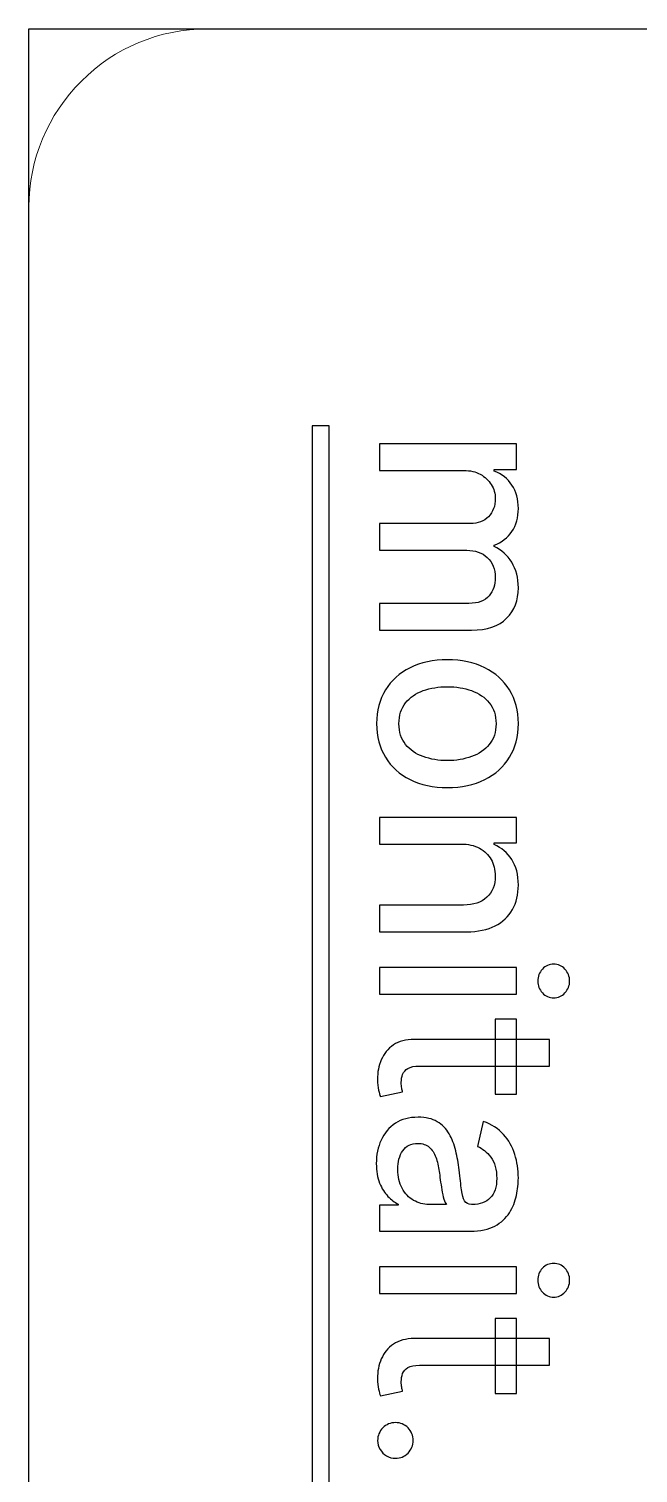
# Model space of a CAD drawing. Header units: millimetres. Extents: x -18 to 18, y -61 to 61.
# Drawn here: x -18.5 to -13.38, y 48.84 to 61 of the extents above; entities that cross this region are included whole.
import ezdxf

# ---------------------------------------------------------------- set-up
doc = ezdxf.new("R2010")
doc.units = ezdxf.units.MM
doc.header["$MEASUREMENT"] = 0
doc.layers.add('Layer 1', color=7, linetype='Continuous')

msp = doc.modelspace()

# ---------------------------------------------------------------- linework, layer by layer
at = {"layer": 'Layer 1', "color": 2}
msp.add_open_spline([(18.4995, 61.0002), (18.4995, 61.0002), (-18.4996, 61.0002), (-18.4996, 61.0002), (-18.4996, 61.0002), (-18.4996, 61.0002), (-18.4996, -61.0002), (-18.4996, -61.0002), (-18.4996, -61.0002), (-18.4996, -61.0002), (18.4995, -61.0002), (18.4995, -61.0002), (18.4995, -61.0002), (18.4995, -61.0002), (18.4995, 61.0002), (18.4995, 61.0002)], degree=3, knots=[0, 0, 0, 0, 0.2, 0.2, 0.2, 0.2, 0.4, 0.4, 0.4, 0.4, 0.6, 0.6, 0.6, 0.6, 1, 1, 1, 1], dxfattribs=at)
at = {"layer": 'Layer 1', "lineweight": 5}
msp.add_open_spline([(-17.0003, 61.0002), (-17.3989, 61.0002), (-17.7799, 60.8415), (-18.0585, 60.5593), (-18.0585, 60.5593), (-18.3408, 60.2806), (-18.4996, 59.8995), (-18.4996, 59.5009)], degree=3, knots=[0, 0, 0, 0, 0.3333333, 0.3333333, 0.3333333, 0.3333333, 1, 1, 1, 1], dxfattribs=at)
for points in [[(7.6729, 61.0002), (7.6729, 61.0002), (-17.0003, 61.0002), (-17.0003, 61.0002)], [(-18.4996, 59.5009), (-18.4996, 59.5009), (-18.4996, -59.4974), (-18.4996, -59.4974)]]:
    msp.add_open_spline(points, degree=3, dxfattribs=at)
at = {"layer": 'Layer 1'}
for points, knots in [([(-15.9728, 57.6578), (-15.9728, 57.6578), (-15.9728, 44.4669), (-15.9728, 44.4669), (-15.9728, 44.4669), (-15.9728, 44.4669), (-16.1171, 44.4669), (-16.1171, 44.4669), (-16.1171, 44.4669), (-16.1171, 44.4669), (-16.1171, 57.6578), (-16.1171, 57.6578), (-16.1171, 57.6578), (-16.1171, 57.6578), (-15.9728, 57.6578), (-15.9728, 57.6578)], [0, 0, 0, 0, 0.2, 0.2, 0.2, 0.2, 0.4, 0.4, 0.4, 0.4, 0.6, 0.6, 0.6, 0.6, 1, 1, 1, 1]), ([(-15.5519, 57.5067), (-15.5519, 57.5067), (-14.3973, 57.5067), (-14.3973, 57.5067), (-14.3973, 57.5067), (-14.3973, 57.5067), (-14.3973, 57.291), (-14.3973, 57.291), (-14.3973, 57.291), (-14.3973, 57.291), (-14.5853, 57.291), (-14.5853, 57.291), (-14.5853, 57.291), (-14.5853, 57.291), (-14.5853, 57.2767), (-14.5853, 57.2767), (-14.5853, 57.2767), (-14.5217, 57.2526), (-14.472, 57.2133), (-14.4365, 57.1587), (-14.4365, 57.1587), (-14.4004, 57.1041), (-14.3824, 57.0387), (-14.3824, 56.9626), (-14.3824, 56.9626), (-14.3824, 56.8854), (-14.4004, 56.8207), (-14.4365, 56.7686), (-14.4365, 56.7686), (-14.4725, 56.7159), (-14.5221, 56.6771), (-14.5853, 56.6521), (-14.5853, 56.6521), (-14.5853, 56.6521), (-14.5853, 56.6401), (-14.5853, 56.6401), (-14.5853, 56.6401), (-14.5236, 56.6125), (-14.4745, 56.5686), (-14.438, 56.5086), (-14.438, 56.5086), (-14.4009, 56.4485), (-14.3824, 56.3767), (-14.3824, 56.2935), (-14.3824, 56.2935), (-14.3824, 56.1889), (-14.4152, 56.1034), (-14.4808, 56.0373), (-14.4808, 56.0373), (-14.5465, 55.9706), (-14.6455, 55.9373), (-14.7777, 55.9373), (-14.7777, 55.9373), (-14.7777, 55.9373), (-15.5519, 55.9373), (-15.5519, 55.9373), (-15.5519, 55.9373), (-15.5519, 55.9373), (-15.5519, 56.1621), (-15.5519, 56.1621), (-15.5519, 56.1621), (-15.5519, 56.1621), (-14.7988, 56.1621), (-14.7988, 56.1621), (-14.7988, 56.1621), (-14.7207, 56.1621), (-14.664, 56.1833), (-14.6289, 56.2259), (-14.6289, 56.2259), (-14.5939, 56.2685), (-14.5763, 56.3194), (-14.5763, 56.3785), (-14.5763, 56.3785), (-14.5763, 56.4517), (-14.5988, 56.5086), (-14.6439, 56.5491), (-14.6439, 56.5491), (-14.6885, 56.5897), (-14.7459, 56.6101), (-14.816, 56.6101), (-14.816, 56.6101), (-14.816, 56.6101), (-15.5519, 56.6101), (-15.5519, 56.6101), (-15.5519, 56.6101), (-15.5519, 56.6101), (-15.5519, 56.8339), (-15.5519, 56.8339), (-15.5519, 56.8339), (-15.5519, 56.8339), (-14.7845, 56.8339), (-14.7845, 56.8339), (-14.7845, 56.8339), (-14.7219, 56.8339), (-14.6715, 56.8535), (-14.6335, 56.8926), (-14.6335, 56.8926), (-14.5953, 56.9317), (-14.5763, 56.9826), (-14.5763, 57.0451), (-14.5763, 57.0451), (-14.5763, 57.0878), (-14.5876, 57.1271), (-14.6101, 57.1631), (-14.6101, 57.1631), (-14.6321, 57.1987), (-14.6629, 57.2277), (-14.7025, 57.2497), (-14.7025, 57.2497), (-14.7421, 57.2711), (-14.788, 57.2819), (-14.8401, 57.2819), (-14.8401, 57.2819), (-14.8401, 57.2819), (-15.5519, 57.2819), (-15.5519, 57.2819), (-15.5519, 57.2819), (-15.5519, 57.2819), (-15.5519, 57.5067), (-15.5519, 57.5067)], [0, 0, 0, 0, 0.0322581, 0.0322581, 0.0322581, 0.0322581, 0.0645161, 0.0645161, 0.0645161, 0.0645161, 0.0967742, 0.0967742, 0.0967742, 0.0967742, 0.1290323, 0.1290323, 0.1290323, 0.1290323, 0.1612903, 0.1612903, 0.1612903, 0.1612903, 0.1935484, 0.1935484, 0.1935484, 0.1935484, 0.2258065, 0.2258065, 0.2258065, 0.2258065, 0.2580645, 0.2580645, 0.2580645, 0.2580645, 0.2903226, 0.2903226, 0.2903226, 0.2903226, 0.3225806, 0.3225806, 0.3225806, 0.3225806, 0.3548387, 0.3548387, 0.3548387, 0.3548387, 0.3870968, 0.3870968, 0.3870968, 0.3870968, 0.4193548, 0.4193548, 0.4193548, 0.4193548, 0.4516129, 0.4516129, 0.4516129, 0.4516129, 0.483871, 0.483871, 0.483871, 0.483871, 0.516129, 0.516129, 0.516129, 0.516129, 0.5483871, 0.5483871, 0.5483871, 0.5483871, 0.5806452, 0.5806452, 0.5806452, 0.5806452, 0.6129032, 0.6129032, 0.6129032, 0.6129032, 0.6451613, 0.6451613, 0.6451613, 0.6451613, 0.6774194, 0.6774194, 0.6774194, 0.6774194, 0.7096774, 0.7096774, 0.7096774, 0.7096774, 0.7419355, 0.7419355, 0.7419355, 0.7419355, 0.7741935, 0.7741935, 0.7741935, 0.7741935, 0.8064516, 0.8064516, 0.8064516, 0.8064516, 0.8387097, 0.8387097, 0.8387097, 0.8387097, 0.8709677, 0.8709677, 0.8709677, 0.8709677, 0.9032258, 0.9032258, 0.9032258, 0.9032258, 0.9354839, 0.9354839, 0.9354839, 0.9354839, 1, 1, 1, 1]), ([(-15.5752, 55.1498), (-15.5752, 55.2581), (-15.5504, 55.3525), (-15.5008, 55.4331), (-15.5008, 55.4331), (-15.4512, 55.5138), (-15.3817, 55.5765), (-15.2927, 55.6211), (-15.2927, 55.6211), (-15.2033, 55.6657), (-15.0992, 55.6879), (-14.9799, 55.6879), (-14.9799, 55.6879), (-14.8601, 55.6879), (-14.7555, 55.6657), (-14.6657, 55.6211), (-14.6657, 55.6211), (-14.576, 55.5765), (-14.5064, 55.5138), (-14.4568, 55.4331), (-14.4568, 55.4331), (-14.4072, 55.3525), (-14.3824, 55.2581), (-14.3824, 55.1498), (-14.3824, 55.1498), (-14.3824, 55.0415), (-14.4072, 54.9471), (-14.4568, 54.8665), (-14.4568, 54.8665), (-14.5064, 54.7857), (-14.576, 54.7231), (-14.6657, 54.6785), (-14.6657, 54.6785), (-14.7555, 54.6339), (-14.8601, 54.6117), (-14.9799, 54.6117), (-14.9799, 54.6117), (-15.0992, 54.6117), (-15.2033, 54.6339), (-15.2927, 54.6785), (-15.2927, 54.6785), (-15.3817, 54.7231), (-15.4512, 54.7857), (-15.5008, 54.8665), (-15.5008, 54.8665), (-15.5504, 54.9471), (-15.5752, 55.0415), (-15.5752, 55.1498)], [0, 0, 0, 0, 0.0769231, 0.0769231, 0.0769231, 0.0769231, 0.1538462, 0.1538462, 0.1538462, 0.1538462, 0.2307692, 0.2307692, 0.2307692, 0.2307692, 0.3076923, 0.3076923, 0.3076923, 0.3076923, 0.3846154, 0.3846154, 0.3846154, 0.3846154, 0.4615385, 0.4615385, 0.4615385, 0.4615385, 0.5384615, 0.5384615, 0.5384615, 0.5384615, 0.6153846, 0.6153846, 0.6153846, 0.6153846, 0.6923077, 0.6923077, 0.6923077, 0.6923077, 0.7692308, 0.7692308, 0.7692308, 0.7692308, 0.8461538, 0.8461538, 0.8461538, 0.8461538, 1, 1, 1, 1]), ([(-15.3865, 55.149), (-15.3865, 55.0789), (-15.368, 55.0207), (-15.3309, 54.9746), (-15.3309, 54.9746), (-15.2939, 54.9286), (-15.2445, 54.8945), (-15.1828, 54.8725), (-15.1828, 54.8725), (-15.1212, 54.8499), (-15.0533, 54.8386), (-14.9792, 54.8386), (-14.9792, 54.8386), (-14.9055, 54.8386), (-14.8379, 54.8499), (-14.7763, 54.8725), (-14.7763, 54.8725), (-14.7141, 54.8945), (-14.6643, 54.9286), (-14.6267, 54.9746), (-14.6267, 54.9746), (-14.5891, 55.0207), (-14.5703, 55.0789), (-14.5703, 55.149), (-14.5703, 55.149), (-14.5703, 55.2197), (-14.5891, 55.2783), (-14.6267, 55.3249), (-14.6267, 55.3249), (-14.6643, 55.371), (-14.7141, 55.4054), (-14.7763, 55.4279), (-14.7763, 55.4279), (-14.8379, 55.4499), (-14.9055, 55.461), (-14.9792, 55.461), (-14.9792, 55.461), (-15.0533, 55.461), (-15.1212, 55.4499), (-15.1828, 55.4279), (-15.1828, 55.4279), (-15.2445, 55.4054), (-15.2939, 55.371), (-15.3309, 55.3249), (-15.3309, 55.3249), (-15.368, 55.2783), (-15.3865, 55.2197), (-15.3865, 55.149)], [0, 0, 0, 0, 0.0769231, 0.0769231, 0.0769231, 0.0769231, 0.1538462, 0.1538462, 0.1538462, 0.1538462, 0.2307692, 0.2307692, 0.2307692, 0.2307692, 0.3076923, 0.3076923, 0.3076923, 0.3076923, 0.3846154, 0.3846154, 0.3846154, 0.3846154, 0.4615385, 0.4615385, 0.4615385, 0.4615385, 0.5384615, 0.5384615, 0.5384615, 0.5384615, 0.6153846, 0.6153846, 0.6153846, 0.6153846, 0.6923077, 0.6923077, 0.6923077, 0.6923077, 0.7692308, 0.7692308, 0.7692308, 0.7692308, 0.8461538, 0.8461538, 0.8461538, 0.8461538, 1, 1, 1, 1]), ([(-14.8664, 54.1361), (-14.8664, 54.1361), (-15.5519, 54.1361), (-15.5519, 54.1361), (-15.5519, 54.1361), (-15.5519, 54.1361), (-15.5519, 54.3607), (-15.5519, 54.3607), (-15.5519, 54.3607), (-15.5519, 54.3607), (-14.3973, 54.3607), (-14.3973, 54.3607), (-14.3973, 54.3607), (-14.3973, 54.3607), (-14.3973, 54.145), (-14.3973, 54.145), (-14.3973, 54.145), (-14.3973, 54.145), (-14.5853, 54.145), (-14.5853, 54.145), (-14.5853, 54.145), (-14.5853, 54.145), (-14.5853, 54.1307), (-14.5853, 54.1307), (-14.5853, 54.1307), (-14.5241, 54.1042), (-14.4751, 54.0626), (-14.438, 54.0059), (-14.438, 54.0059), (-14.4009, 53.9489), (-14.3824, 53.877), (-14.3824, 53.7902), (-14.3824, 53.7902), (-14.3824, 53.7115), (-14.3989, 53.6427), (-14.432, 53.5835), (-14.432, 53.5835), (-14.4645, 53.5245), (-14.5132, 53.4786), (-14.5777, 53.4461), (-14.5777, 53.4461), (-14.6424, 53.4134), (-14.7224, 53.3972), (-14.8176, 53.3972), (-14.8176, 53.3972), (-14.8176, 53.3972), (-15.5519, 53.3972), (-15.5519, 53.3972), (-15.5519, 53.3972), (-15.5519, 53.3972), (-15.5519, 53.6219), (-15.5519, 53.6219), (-15.5519, 53.6219), (-15.5519, 53.6219), (-14.8447, 53.6219), (-14.8447, 53.6219), (-14.8447, 53.6219), (-14.7609, 53.6219), (-14.6955, 53.6437), (-14.6484, 53.6873), (-14.6484, 53.6873), (-14.6008, 53.7309), (-14.5771, 53.7907), (-14.5771, 53.867), (-14.5771, 53.867), (-14.5771, 53.919), (-14.5883, 53.9654), (-14.6108, 54.0059), (-14.6108, 54.0059), (-14.6335, 54.0461), (-14.6665, 54.0779), (-14.71, 54.1014), (-14.71, 54.1014), (-14.7532, 54.1245), (-14.8053, 54.1361), (-14.8664, 54.1361)], [0, 0, 0, 0, 0.05, 0.05, 0.05, 0.05, 0.1, 0.1, 0.1, 0.1, 0.15, 0.15, 0.15, 0.15, 0.2, 0.2, 0.2, 0.2, 0.25, 0.25, 0.25, 0.25, 0.3, 0.3, 0.3, 0.3, 0.35, 0.35, 0.35, 0.35, 0.4, 0.4, 0.4, 0.4, 0.45, 0.45, 0.45, 0.45, 0.5, 0.5, 0.5, 0.5, 0.55, 0.55, 0.55, 0.55, 0.6, 0.6, 0.6, 0.6, 0.65, 0.65, 0.65, 0.65, 0.7, 0.7, 0.7, 0.7, 0.75, 0.75, 0.75, 0.75, 0.8, 0.8, 0.8, 0.8, 0.85, 0.85, 0.85, 0.85, 0.9, 0.9, 0.9, 0.9, 1, 1, 1, 1]), ([(-15.5519, 53.0958), (-15.5519, 53.0958), (-14.3973, 53.0958), (-14.3973, 53.0958), (-14.3973, 53.0958), (-14.3973, 53.0958), (-14.3973, 52.871), (-14.3973, 52.871), (-14.3973, 52.871), (-14.3973, 52.871), (-15.5519, 52.871), (-15.5519, 52.871), (-15.5519, 52.871), (-15.5519, 52.871), (-15.5519, 53.0958), (-15.5519, 53.0958)], [0, 0, 0, 0, 0.2, 0.2, 0.2, 0.2, 0.4, 0.4, 0.4, 0.4, 0.6, 0.6, 0.6, 0.6, 1, 1, 1, 1]), ([(-14.2192, 52.9822), (-14.2192, 53.0214), (-14.2063, 53.0549), (-14.1801, 53.083), (-14.1801, 53.083), (-14.1536, 53.1105), (-14.122, 53.1244), (-14.0855, 53.1244), (-14.0855, 53.1244), (-14.0484, 53.1244), (-14.0168, 53.1105), (-13.9908, 53.083), (-13.9908, 53.083), (-13.9643, 53.0549), (-13.9509, 53.0214), (-13.9509, 52.9822), (-13.9509, 52.9822), (-13.9509, 52.9432), (-13.9643, 52.9098), (-13.9908, 52.8824), (-13.9908, 52.8824), (-14.0168, 52.8542), (-14.0484, 52.8402), (-14.0855, 52.8402), (-14.0855, 52.8402), (-14.122, 52.8402), (-14.1536, 52.8542), (-14.1801, 52.8824), (-14.1801, 52.8824), (-14.2063, 52.9098), (-14.2192, 52.9432), (-14.2192, 52.9822)], [0, 0, 0, 0, 0.1111111, 0.1111111, 0.1111111, 0.1111111, 0.2222222, 0.2222222, 0.2222222, 0.2222222, 0.3333333, 0.3333333, 0.3333333, 0.3333333, 0.4444444, 0.4444444, 0.4444444, 0.4444444, 0.5555556, 0.5555556, 0.5555556, 0.5555556, 0.6666667, 0.6666667, 0.6666667, 0.6666667, 0.7777778, 0.7777778, 0.7777778, 0.7777778, 1, 1, 1, 1]), ([(-14.3973, 52.0298), (-14.3973, 52.0298), (-14.5777, 52.0298), (-14.5777, 52.0298), (-14.5777, 52.0298), (-14.5777, 52.0298), (-14.5777, 52.6604), (-14.5777, 52.6604), (-14.5777, 52.6604), (-14.5777, 52.6604), (-14.3973, 52.6604), (-14.3973, 52.6604), (-14.3973, 52.6604), (-14.3973, 52.6604), (-14.3973, 52.0298), (-14.3973, 52.0298)], [0, 0, 0, 0, 0.2, 0.2, 0.2, 0.2, 0.4, 0.4, 0.4, 0.4, 0.6, 0.6, 0.6, 0.6, 1, 1, 1, 1]), ([(-14.1208, 52.4913), (-14.1208, 52.4913), (-14.1208, 52.2666), (-14.1208, 52.2666), (-14.1208, 52.2666), (-14.1208, 52.2666), (-15.2129, 52.2666), (-15.2129, 52.2666), (-15.2129, 52.2666), (-15.2565, 52.2666), (-15.2893, 52.2601), (-15.3113, 52.247), (-15.3113, 52.247), (-15.3329, 52.234), (-15.3477, 52.2172), (-15.3557, 52.1966), (-15.3557, 52.1966), (-15.3632, 52.1756), (-15.3671, 52.1528), (-15.3671, 52.1282), (-15.3671, 52.1282), (-15.3671, 52.1102), (-15.3657, 52.0944), (-15.3632, 52.0809), (-15.3632, 52.0809), (-15.3607, 52.0673), (-15.3587, 52.0569), (-15.3572, 52.0493), (-15.3572, 52.0493), (-15.3572, 52.0493), (-15.5428, 52.0088), (-15.5428, 52.0088), (-15.5428, 52.0088), (-15.5479, 52.0218), (-15.5529, 52.0402), (-15.5579, 52.0644), (-15.5579, 52.0644), (-15.5635, 52.0884), (-15.5664, 52.1185), (-15.5669, 52.1545), (-15.5669, 52.1545), (-15.568, 52.2137), (-15.5575, 52.2688), (-15.5353, 52.32), (-15.5353, 52.32), (-15.5133, 52.371), (-15.4792, 52.4124), (-15.4332, 52.444), (-15.4332, 52.444), (-15.3871, 52.4756), (-15.3292, 52.4913), (-15.2595, 52.4913), (-15.2595, 52.4913), (-15.2595, 52.4913), (-14.1208, 52.4913), (-14.1208, 52.4913)], [0, 0, 0, 0, 0.0666667, 0.0666667, 0.0666667, 0.0666667, 0.1333333, 0.1333333, 0.1333333, 0.1333333, 0.2, 0.2, 0.2, 0.2, 0.2666667, 0.2666667, 0.2666667, 0.2666667, 0.3333333, 0.3333333, 0.3333333, 0.3333333, 0.4, 0.4, 0.4, 0.4, 0.4666667, 0.4666667, 0.4666667, 0.4666667, 0.5333333, 0.5333333, 0.5333333, 0.5333333, 0.6, 0.6, 0.6, 0.6, 0.6666667, 0.6666667, 0.6666667, 0.6666667, 0.7333333, 0.7333333, 0.7333333, 0.7333333, 0.8, 0.8, 0.8, 0.8, 0.8666667, 0.8666667, 0.8666667, 0.8666667, 1, 1, 1, 1]), ([(-15.5775, 51.4452), (-15.5775, 51.5184), (-15.5639, 51.5845), (-15.5369, 51.6437), (-15.5369, 51.6437), (-15.5093, 51.7028), (-15.4695, 51.7496), (-15.4173, 51.7842), (-15.4173, 51.7842), (-15.3652, 51.8182), (-15.3013, 51.8353), (-15.2257, 51.8353), (-15.2257, 51.8353), (-15.1605, 51.8353), (-15.1069, 51.8228), (-15.0648, 51.7977), (-15.0648, 51.7977), (-15.0228, 51.7726), (-14.9895, 51.7389), (-14.9649, 51.6962), (-14.9649, 51.6962), (-14.9403, 51.6537), (-14.9219, 51.6061), (-14.9092, 51.5534), (-14.9092, 51.5534), (-14.8967, 51.5008), (-14.8872, 51.4472), (-14.8807, 51.3926), (-14.8807, 51.3926), (-14.8727, 51.3234), (-14.8661, 51.2673), (-14.8612, 51.2242), (-14.8612, 51.2242), (-14.8556, 51.1812), (-14.8469, 51.1498), (-14.8348, 51.1302), (-14.8348, 51.1302), (-14.8228, 51.1108), (-14.8033, 51.1009), (-14.7763, 51.1009), (-14.7763, 51.1009), (-14.7763, 51.1009), (-14.7709, 51.1009), (-14.7709, 51.1009), (-14.7709, 51.1009), (-14.7053, 51.1009), (-14.6544, 51.1196), (-14.6184, 51.1566), (-14.6184, 51.1566), (-14.5823, 51.1932), (-14.5643, 51.2478), (-14.5643, 51.3204), (-14.5643, 51.3204), (-14.5643, 51.3961), (-14.5811, 51.4557), (-14.6147, 51.4993), (-14.6147, 51.4993), (-14.6477, 51.5424), (-14.6845, 51.5722), (-14.7251, 51.5888), (-14.7251, 51.5888), (-14.7251, 51.5888), (-14.6771, 51.8), (-14.6771, 51.8), (-14.6771, 51.8), (-14.6068, 51.7749), (-14.5503, 51.7384), (-14.5072, 51.6902), (-14.5072, 51.6902), (-14.4636, 51.6416), (-14.432, 51.5858), (-14.4124, 51.5226), (-14.4124, 51.5226), (-14.3924, 51.4594), (-14.3824, 51.393), (-14.3824, 51.3234), (-14.3824, 51.3234), (-14.3824, 51.2773), (-14.3879, 51.2285), (-14.3989, 51.1769), (-14.3989, 51.1769), (-14.4095, 51.1248), (-14.4289, 51.0761), (-14.4575, 51.031), (-14.4575, 51.031), (-14.4861, 50.9854), (-14.5269, 50.9481), (-14.58, 50.919), (-14.58, 50.919), (-14.6327, 50.89), (-14.7011, 50.8754), (-14.7852, 50.8754), (-14.7852, 50.8754), (-14.7852, 50.8754), (-15.5519, 50.8754), (-15.5519, 50.8754), (-15.5519, 50.8754), (-15.5519, 50.8754), (-15.5519, 51.0949), (-15.5519, 51.0949), (-15.5519, 51.0949), (-15.5519, 51.0949), (-15.394, 51.0949), (-15.394, 51.0949), (-15.394, 51.0949), (-15.394, 51.0949), (-15.394, 51.104), (-15.394, 51.104), (-15.394, 51.104), (-15.4231, 51.1185), (-15.4517, 51.1402), (-15.4797, 51.1693), (-15.4797, 51.1693), (-15.5077, 51.1984), (-15.5311, 51.2357), (-15.5496, 51.2814), (-15.5496, 51.2814), (-15.5681, 51.3269), (-15.5775, 51.3816), (-15.5775, 51.4452)], [0, 0, 0, 0, 0.0322581, 0.0322581, 0.0322581, 0.0322581, 0.0645161, 0.0645161, 0.0645161, 0.0645161, 0.0967742, 0.0967742, 0.0967742, 0.0967742, 0.1290323, 0.1290323, 0.1290323, 0.1290323, 0.1612903, 0.1612903, 0.1612903, 0.1612903, 0.1935484, 0.1935484, 0.1935484, 0.1935484, 0.2258065, 0.2258065, 0.2258065, 0.2258065, 0.2580645, 0.2580645, 0.2580645, 0.2580645, 0.2903226, 0.2903226, 0.2903226, 0.2903226, 0.3225806, 0.3225806, 0.3225806, 0.3225806, 0.3548387, 0.3548387, 0.3548387, 0.3548387, 0.3870968, 0.3870968, 0.3870968, 0.3870968, 0.4193548, 0.4193548, 0.4193548, 0.4193548, 0.4516129, 0.4516129, 0.4516129, 0.4516129, 0.483871, 0.483871, 0.483871, 0.483871, 0.516129, 0.516129, 0.516129, 0.516129, 0.5483871, 0.5483871, 0.5483871, 0.5483871, 0.5806452, 0.5806452, 0.5806452, 0.5806452, 0.6129032, 0.6129032, 0.6129032, 0.6129032, 0.6451613, 0.6451613, 0.6451613, 0.6451613, 0.6774194, 0.6774194, 0.6774194, 0.6774194, 0.7096774, 0.7096774, 0.7096774, 0.7096774, 0.7419355, 0.7419355, 0.7419355, 0.7419355, 0.7741935, 0.7741935, 0.7741935, 0.7741935, 0.8064516, 0.8064516, 0.8064516, 0.8064516, 0.8387097, 0.8387097, 0.8387097, 0.8387097, 0.8709677, 0.8709677, 0.8709677, 0.8709677, 0.9032258, 0.9032258, 0.9032258, 0.9032258, 0.9354839, 0.9354839, 0.9354839, 0.9354839, 1, 1, 1, 1]), ([(-15.3971, 51.3964), (-15.3971, 51.3342), (-15.3848, 51.281), (-15.3603, 51.237), (-15.3603, 51.237), (-15.3357, 51.1924), (-15.3036, 51.1586), (-15.264, 51.1356), (-15.264, 51.1356), (-15.224, 51.112), (-15.1811, 51.1002), (-15.1355, 51.1002), (-15.1355, 51.1002), (-15.1355, 51.1002), (-14.9867, 51.1002), (-14.9867, 51.1002), (-14.9867, 51.1002), (-14.9947, 51.1082), (-15.0021, 51.1237), (-15.0092, 51.1468), (-15.0092, 51.1468), (-15.0157, 51.1693), (-15.0215, 51.1952), (-15.0265, 51.2242), (-15.0265, 51.2242), (-15.0311, 51.2533), (-15.0353, 51.2816), (-15.0393, 51.3092), (-15.0393, 51.3092), (-15.0428, 51.3368), (-15.0459, 51.3597), (-15.0483, 51.3784), (-15.0483, 51.3784), (-15.0539, 51.422), (-15.0631, 51.4617), (-15.0761, 51.4978), (-15.0761, 51.4978), (-15.0892, 51.5334), (-15.1079, 51.562), (-15.1325, 51.5836), (-15.1325, 51.5836), (-15.1565, 51.6045), (-15.1887, 51.615), (-15.2287, 51.615), (-15.2287, 51.615), (-15.2843, 51.615), (-15.3264, 51.5945), (-15.3549, 51.5534), (-15.3549, 51.5534), (-15.3831, 51.5124), (-15.3971, 51.46), (-15.3971, 51.3964)], [0, 0, 0, 0, 0.0714286, 0.0714286, 0.0714286, 0.0714286, 0.1428571, 0.1428571, 0.1428571, 0.1428571, 0.2142857, 0.2142857, 0.2142857, 0.2142857, 0.2857143, 0.2857143, 0.2857143, 0.2857143, 0.3571429, 0.3571429, 0.3571429, 0.3571429, 0.4285714, 0.4285714, 0.4285714, 0.4285714, 0.5, 0.5, 0.5, 0.5, 0.5714286, 0.5714286, 0.5714286, 0.5714286, 0.6428571, 0.6428571, 0.6428571, 0.6428571, 0.7142857, 0.7142857, 0.7142857, 0.7142857, 0.7857143, 0.7857143, 0.7857143, 0.7857143, 0.8571429, 0.8571429, 0.8571429, 0.8571429, 1, 1, 1, 1]), ([(-14.2192, 50.4626), (-14.2192, 50.5017), (-14.2063, 50.5353), (-14.1801, 50.5633), (-14.1801, 50.5633), (-14.1536, 50.5909), (-14.122, 50.6048), (-14.0855, 50.6048), (-14.0855, 50.6048), (-14.0484, 50.6048), (-14.0168, 50.5909), (-13.9908, 50.5633), (-13.9908, 50.5633), (-13.9643, 50.5353), (-13.9509, 50.5017), (-13.9509, 50.4626), (-13.9509, 50.4626), (-13.9509, 50.4236), (-13.9643, 50.3902), (-13.9908, 50.3626), (-13.9908, 50.3626), (-14.0168, 50.3346), (-14.0484, 50.3206), (-14.0855, 50.3206), (-14.0855, 50.3206), (-14.122, 50.3206), (-14.1536, 50.3346), (-14.1801, 50.3626), (-14.1801, 50.3626), (-14.2063, 50.3902), (-14.2192, 50.4236), (-14.2192, 50.4626)], [0, 0, 0, 0, 0.1111111, 0.1111111, 0.1111111, 0.1111111, 0.2222222, 0.2222222, 0.2222222, 0.2222222, 0.3333333, 0.3333333, 0.3333333, 0.3333333, 0.4444444, 0.4444444, 0.4444444, 0.4444444, 0.5555556, 0.5555556, 0.5555556, 0.5555556, 0.6666667, 0.6666667, 0.6666667, 0.6666667, 0.7777778, 0.7777778, 0.7777778, 0.7777778, 1, 1, 1, 1]), ([(-15.5519, 50.5761), (-15.5519, 50.5761), (-14.3973, 50.5761), (-14.3973, 50.5761), (-14.3973, 50.5761), (-14.3973, 50.5761), (-14.3973, 50.3514), (-14.3973, 50.3514), (-14.3973, 50.3514), (-14.3973, 50.3514), (-15.5519, 50.3514), (-15.5519, 50.3514), (-15.5519, 50.3514), (-15.5519, 50.3514), (-15.5519, 50.5761), (-15.5519, 50.5761)], [0, 0, 0, 0, 0.2, 0.2, 0.2, 0.2, 0.4, 0.4, 0.4, 0.4, 0.6, 0.6, 0.6, 0.6, 1, 1, 1, 1]), ([(-14.3973, 49.5101), (-14.3973, 49.5101), (-14.5777, 49.5101), (-14.5777, 49.5101), (-14.5777, 49.5101), (-14.5777, 49.5101), (-14.5777, 50.1408), (-14.5777, 50.1408), (-14.5777, 50.1408), (-14.5777, 50.1408), (-14.3973, 50.1408), (-14.3973, 50.1408), (-14.3973, 50.1408), (-14.3973, 50.1408), (-14.3973, 49.5101), (-14.3973, 49.5101)], [0, 0, 0, 0, 0.2, 0.2, 0.2, 0.2, 0.4, 0.4, 0.4, 0.4, 0.6, 0.6, 0.6, 0.6, 1, 1, 1, 1]), ([(-14.1208, 49.9717), (-14.1208, 49.9717), (-14.1208, 49.7469), (-14.1208, 49.7469), (-14.1208, 49.7469), (-14.1208, 49.7469), (-15.2129, 49.7469), (-15.2129, 49.7469), (-15.2129, 49.7469), (-15.2565, 49.7469), (-15.2893, 49.7404), (-15.3113, 49.7273), (-15.3113, 49.7273), (-15.3329, 49.7144), (-15.3477, 49.6976), (-15.3557, 49.677), (-15.3557, 49.677), (-15.3632, 49.656), (-15.3671, 49.6332), (-15.3671, 49.6086), (-15.3671, 49.6086), (-15.3671, 49.5905), (-15.3657, 49.5748), (-15.3632, 49.5613), (-15.3632, 49.5613), (-15.3607, 49.5477), (-15.3587, 49.5372), (-15.3572, 49.5297), (-15.3572, 49.5297), (-15.3572, 49.5297), (-15.5428, 49.489), (-15.5428, 49.489), (-15.5428, 49.489), (-15.5479, 49.5021), (-15.5529, 49.5206), (-15.5579, 49.5448), (-15.5579, 49.5448), (-15.5635, 49.5688), (-15.5664, 49.5988), (-15.5669, 49.6349), (-15.5669, 49.6349), (-15.568, 49.6941), (-15.5575, 49.7492), (-15.5353, 49.8002), (-15.5353, 49.8002), (-15.5133, 49.8514), (-15.4792, 49.8926), (-15.4332, 49.9242), (-15.4332, 49.9242), (-15.3871, 49.9558), (-15.3292, 49.9717), (-15.2595, 49.9717), (-15.2595, 49.9717), (-15.2595, 49.9717), (-14.1208, 49.9717), (-14.1208, 49.9717)], [0, 0, 0, 0, 0.0666667, 0.0666667, 0.0666667, 0.0666667, 0.1333333, 0.1333333, 0.1333333, 0.1333333, 0.2, 0.2, 0.2, 0.2, 0.2666667, 0.2666667, 0.2666667, 0.2666667, 0.3333333, 0.3333333, 0.3333333, 0.3333333, 0.4, 0.4, 0.4, 0.4, 0.4666667, 0.4666667, 0.4666667, 0.4666667, 0.5333333, 0.5333333, 0.5333333, 0.5333333, 0.6, 0.6, 0.6, 0.6, 0.6666667, 0.6666667, 0.6666667, 0.6666667, 0.7333333, 0.7333333, 0.7333333, 0.7333333, 0.8, 0.8, 0.8, 0.8, 0.8666667, 0.8666667, 0.8666667, 0.8666667, 1, 1, 1, 1]), ([(-15.5661, 49.1134), (-15.5661, 49.1545), (-15.5516, 49.1898), (-15.5225, 49.2194), (-15.5225, 49.2194), (-15.4931, 49.249), (-15.4575, 49.2638), (-15.4159, 49.2638), (-15.4159, 49.2638), (-15.3748, 49.2638), (-15.3397, 49.249), (-15.3107, 49.2194), (-15.3107, 49.2194), (-15.2811, 49.1898), (-15.2663, 49.1545), (-15.2663, 49.1134), (-15.2663, 49.1134), (-15.2663, 49.0724), (-15.2811, 49.037), (-15.3107, 49.0074), (-15.3107, 49.0074), (-15.3397, 48.978), (-15.3748, 48.9632), (-15.4159, 48.9632), (-15.4159, 48.9632), (-15.4435, 48.9632), (-15.4687, 48.9701), (-15.4917, 48.9842), (-15.4917, 48.9842), (-15.5143, 48.9977), (-15.5324, 49.0157), (-15.5459, 49.0384), (-15.5459, 49.0384), (-15.5595, 49.0609), (-15.5661, 49.0858), (-15.5661, 49.1134)], [0, 0, 0, 0, 0.1, 0.1, 0.1, 0.1, 0.2, 0.2, 0.2, 0.2, 0.3, 0.3, 0.3, 0.3, 0.4, 0.4, 0.4, 0.4, 0.5, 0.5, 0.5, 0.5, 0.6, 0.6, 0.6, 0.6, 0.7, 0.7, 0.7, 0.7, 0.8, 0.8, 0.8, 0.8, 1, 1, 1, 1])]:
    msp.add_open_spline(points, degree=3, knots=knots, dxfattribs=at)

doc.saveas('drawing.dxf')
